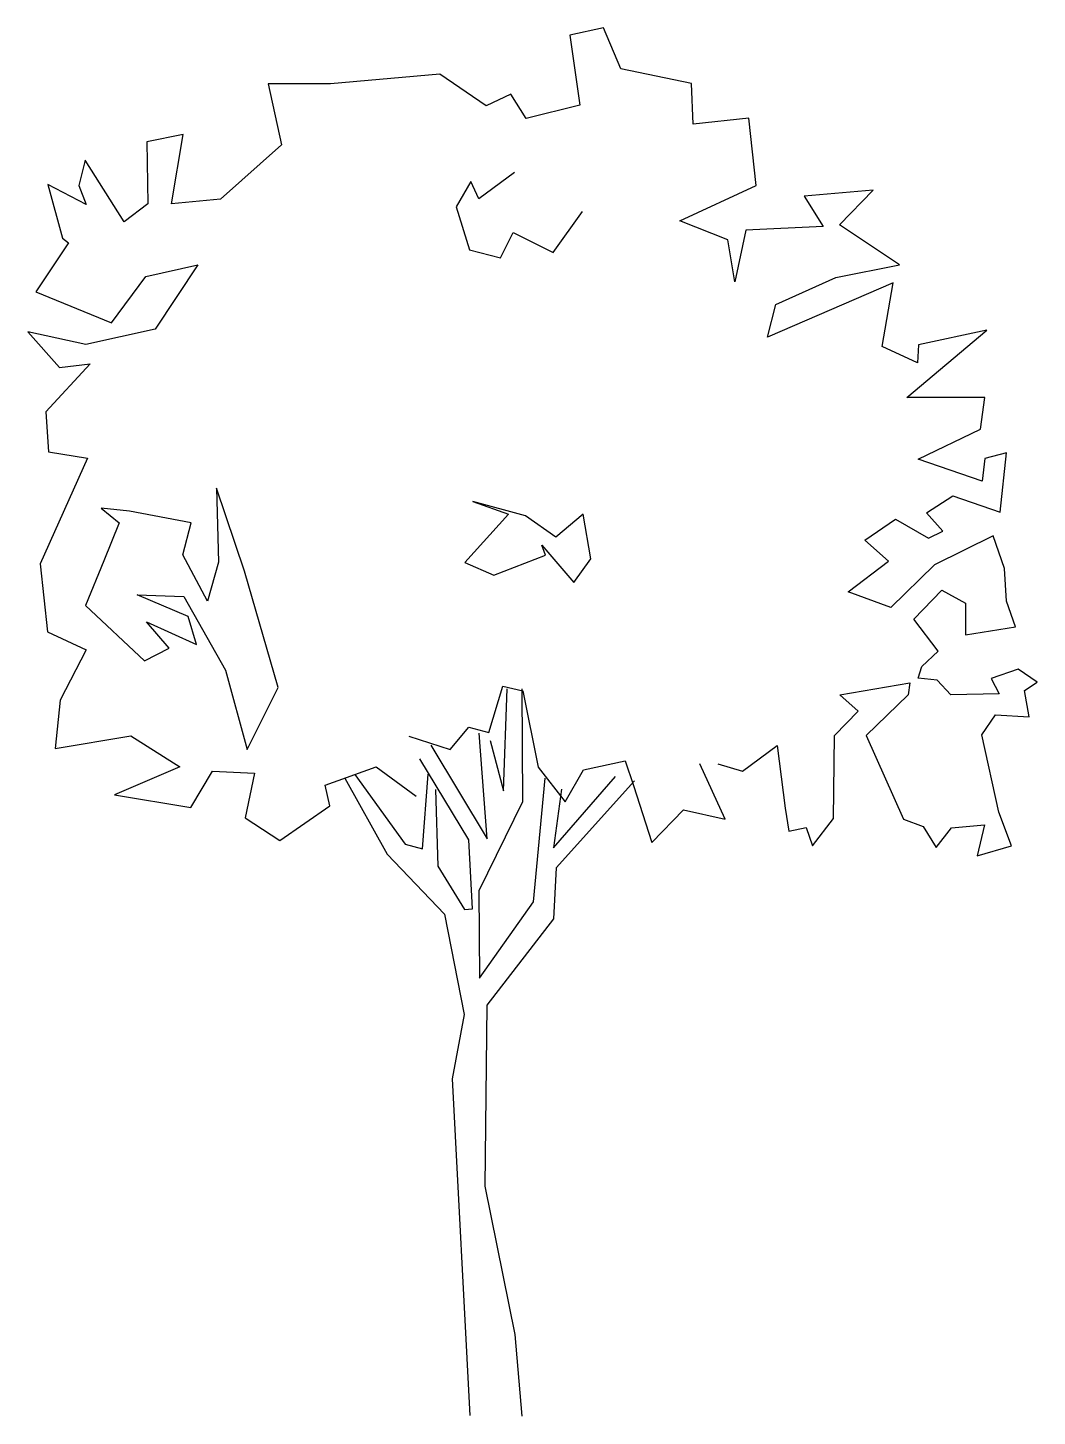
# Model space of a CAD drawing. Extents: x -2.38 to 2.84, y 0.03 to 7.2.
import ezdxf

# ---------------------------------------------------------------- set-up
doc = ezdxf.new("R2010")
doc.units = 0
doc.header["$LTSCALE"] = 10
doc.header["$MEASUREMENT"] = 0
doc.layers.get('0').update_dxf_attribs({"linetype": 'CONTINUOUS'})

msp = doc.modelspace()

# ---------------------------------------------------------------- linework, layer by layer
for points in [[(1.1896, 3.3987), (1.317, 3.361), (1.4956, 3.4922), (1.5368, 3.1688), (1.5554, 3.0507), (1.6453, 3.0694), (1.6774, 2.9755), (1.7863, 3.1162), (1.7908, 3.5442), (1.9131, 3.6701), (1.8193, 3.7548), (2.1816, 3.816), (2.1721, 3.7543), (1.9558, 3.544), (2.1472, 3.1117), (2.2504, 3.074), (2.316, 2.9653), (2.3966, 3.0685), (2.5657, 3.083), (2.5279, 2.9234), (2.7064, 2.9742), (2.6409, 3.1487), (2.5529, 3.5472), (2.6228, 3.6505), (2.7972, 3.6409), (2.7732, 3.7777), (2.839, 3.8206), (2.7411, 3.8864), (2.6002, 3.8397), (2.6417, 3.7591), (2.3921, 3.7541), (2.3225, 3.8306), (2.2232, 3.8401), (2.242, 3.9005), (2.3267, 3.9809), (2.2008, 4.1447), (2.3458, 4.2948), (2.4692, 4.2289), (2.469, 4.0652), (2.7266, 4.1065), (2.6798, 4.238), (2.6707, 4.4071), (2.6105, 4.5762), (2.3084, 4.4263), (2.0828, 4.2066), (1.8628, 4.286), (2.0697, 4.4454), (1.9477, 4.5542), (2.1075, 4.6614), (2.2764, 4.5632), (2.3516, 4.6007), (2.2672, 4.6947), (2.4028, 4.7831), (2.6482, 4.6983), (2.6808, 5.0041), (2.5681, 4.9761), (2.5545, 4.858), (2.2246, 4.9711), (2.5454, 5.1264), (2.5684, 5.29), (2.1646, 5.2905), (2.5783, 5.6375), (2.2253, 5.5628), (2.2212, 5.4689), (2.0375, 5.5536), (2.0942, 5.8823), (1.4459, 5.6013), (1.489, 5.7703), (1.7991, 5.9108), (2.1279, 5.9761), (1.8182, 6.1831), (1.9915, 6.3613), (1.6346, 6.3296), (1.7337, 6.1738), (1.3339, 6.1556), (1.2772, 5.8886), (1.2399, 6.1047), (0.9918, 6.2029), (1.3865, 6.3862), (1.3494, 6.7338), (1.0622, 6.7019), (1.0531, 6.9126), (0.6869, 6.9882), (0.5986, 7.2003), (0.4242, 7.1629), (0.476, 6.8006), (0.1982, 6.7312), (0.1192, 6.8574), (-0.0083, 6.7972), (-0.2469, 6.9612), (-0.8118, 6.9109), (-1.1351, 6.9113), (-1.0658, 6.5959), (-1.38, 6.3146), (-1.6336, 6.2907), (-1.5728, 6.6489), (-1.7607, 6.6115), (-1.7557, 6.2909), (-1.8779, 6.1971), (-2.0801, 6.5167), (-2.1125, 6.3852), (-2.075, 6.2872), (-2.2721, 6.3908), (-2.1973, 6.113), (-2.1652, 6.0901), (-2.3345, 5.8368), (-1.9443, 5.6766), (-1.7656, 5.9152), (-1.4985, 5.9766), (-1.719, 5.6428), (-2.0759, 5.5641), (-2.3764, 5.6302), (-2.2129, 5.4462), (-2.0533, 5.4648), (-2.283, 5.2169), (-2.2698, 5.0103), (-2.0673, 4.9765), (-2.3121, 4.4321), (-2.275, 4.0805), (-2.0739, 3.9863), (-2.2097, 3.7276), (-2.2342, 3.4781), (-1.8437, 3.5433), (-1.5903, 3.3834), (-1.9286, 3.2389), (-1.5342, 3.1726), (-1.4213, 3.3603), (-1.2053, 3.3507), (-1.2525, 3.12), (-1.0742, 3.003), (-0.8164, 3.1811), (-0.8391, 3.2885), (-0.576, 3.3821), (-0.3696, 3.2316)], [(0.1375, 6.4535), (-0.0465, 6.3169), (-0.0879, 6.4069), (-0.1632, 6.2755), (-0.0937, 6.054), (0.0659, 6.0122), (0.1318, 6.1436), (0.3382, 6.0401), (0.4888, 6.2505)], [(-0.4068, 3.5415), (-0.1949, 3.4715), (-0.0968, 3.5881), (0.0065, 3.5598), (0.0779, 3.7999), (0.1811, 3.7756), (0.2598, 3.3811), (0.4005, 3.2024), (0.4946, 3.3673), (0.7106, 3.414), (0.7534, 3.2865), (0.847, 2.9912), (1.0108, 3.1601), (1.2268, 3.1129), (1.0957, 3.3988)], [(0.1758, 3.785), (0.1804, 3.2027), (-0.0455, 2.7428), (-0.0421, 2.292), (0.2361, 2.6861), (0.2973, 3.3247)], [(0.0118, 3.5182), (0.0812, 3.2592), (0.1007, 3.7851)], [(-0.2941, 3.4944), (-0.0036, 3.0111), (-0.0445, 3.5558)], [(-0.2703, 3.265), (-0.2574, 2.8705), (-0.1208, 2.645), (-0.0792, 2.6489), (-0.0975, 3.0058), (-0.3506, 3.4247)], [(-0.7385, 3.3243), (-0.5202, 2.9312), (-0.2241, 2.6209), (-0.1215, 2.1043), (-0.1836, 1.7716), (-0.0918, 0.0328)], [(-0.6873, 3.3425), (-0.4263, 2.9834), (-0.3364, 2.9592), (-0.3077, 3.3442)], [(0.7575, 3.3107), (0.3531, 2.8604), (0.3393, 2.5974), (-0.0047, 2.1511), (-0.0152, 1.2173), (0.1394, 0.4511), (0.1765, 0.0284)], [(0.3818, 3.2682), (0.3398, 2.9637), (0.6596, 3.3336)]]:
    msp.add_lwpolyline(points)
for points in [[(-1.904, 4.6435), (-1.9834, 4.4464), (-2.0776, 4.2158), (-1.7734, 3.9296), (-1.6459, 3.9952), (-1.7638, 4.1309), (-1.505, 4.0138), (-1.5477, 4.1588), (-1.8106, 4.2718), (-1.5704, 4.2621), (-1.3549, 3.8821), (-1.2427, 3.4728), (-1.0827, 3.7919), (-1.2563, 4.3932), (-1.4007, 4.8213), (-1.3918, 4.4403), (-1.4484, 4.2391), (-1.5755, 4.4781), (-1.5324, 4.6431), (-1.8516, 4.7038), (-1.9978, 4.7188)], [(0.3512, 4.5696), (0.1957, 4.6785), (-0.0766, 4.754), (0.1071, 4.688), (-0.1186, 4.4387), (0.0316, 4.3728), (0.2987, 4.4758), (0.28, 4.5281), (0.4448, 4.3347), (0.5335, 4.4567), (0.4922, 4.6875)]]:
    msp.add_lwpolyline(points, close=True)

doc.saveas('drawing.dxf')
